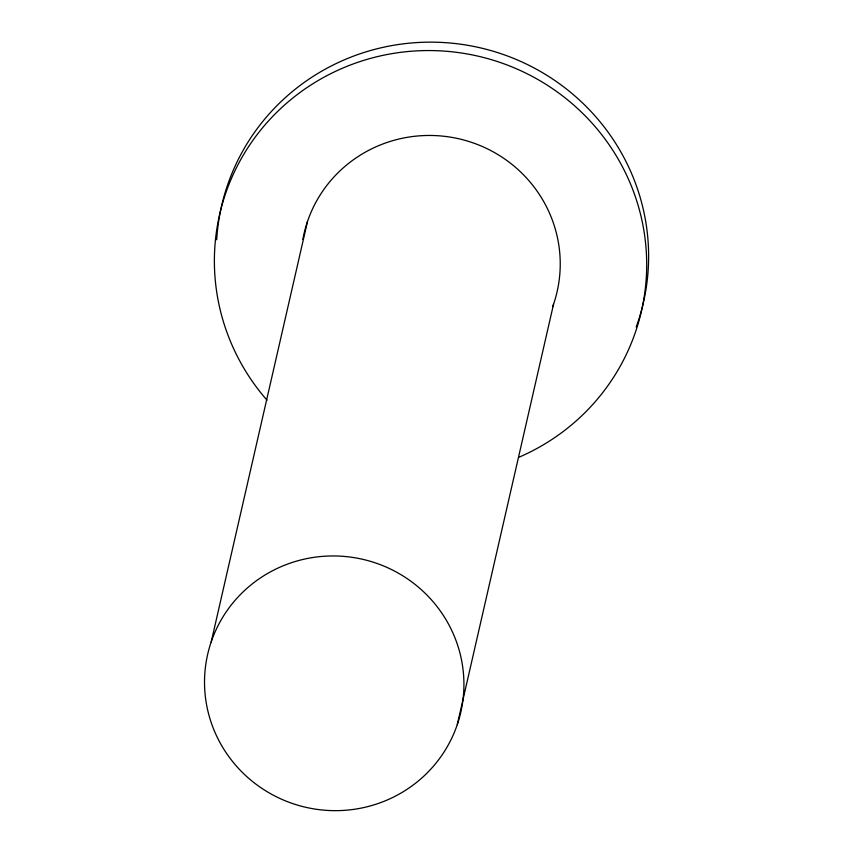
<?xml version="1.0" encoding="UTF-8"?>
<svg xmlns="http://www.w3.org/2000/svg" width="853" height="853" viewBox="0 0 853 853"><rect width="100%" height="100%" fill="white"/><g stroke="black" fill="none" stroke-linecap="round" stroke-linejoin="round"><path stroke-width="1.28" d="M211.203 641.936L307.506 221.439M457.261 724.666A129.827 127.214 12.9 0 0 308.264 558.31A129.827 127.214 12.9 0 0 237.166 766.932A129.827 127.214 12.9 0 0 457.261 724.666L553.565 304.169M267.01 400.196A216.374 212.034 12.9 0 1 305.715 88.445A216.374 212.034 12.9 0 1 618.308 159.287A216.374 212.034 12.9 0 1 518.891 457.272M302.826 239.49A129.827 127.214 12.9 0 1 463.755 139.999A129.827 127.214 12.9 0 1 552.691 306.664M216.694 239.757A216.374 212.034 12.9 0 1 475.484 46.776A216.374 212.034 12.9 0 1 636.21 327.051"/></g></svg>
